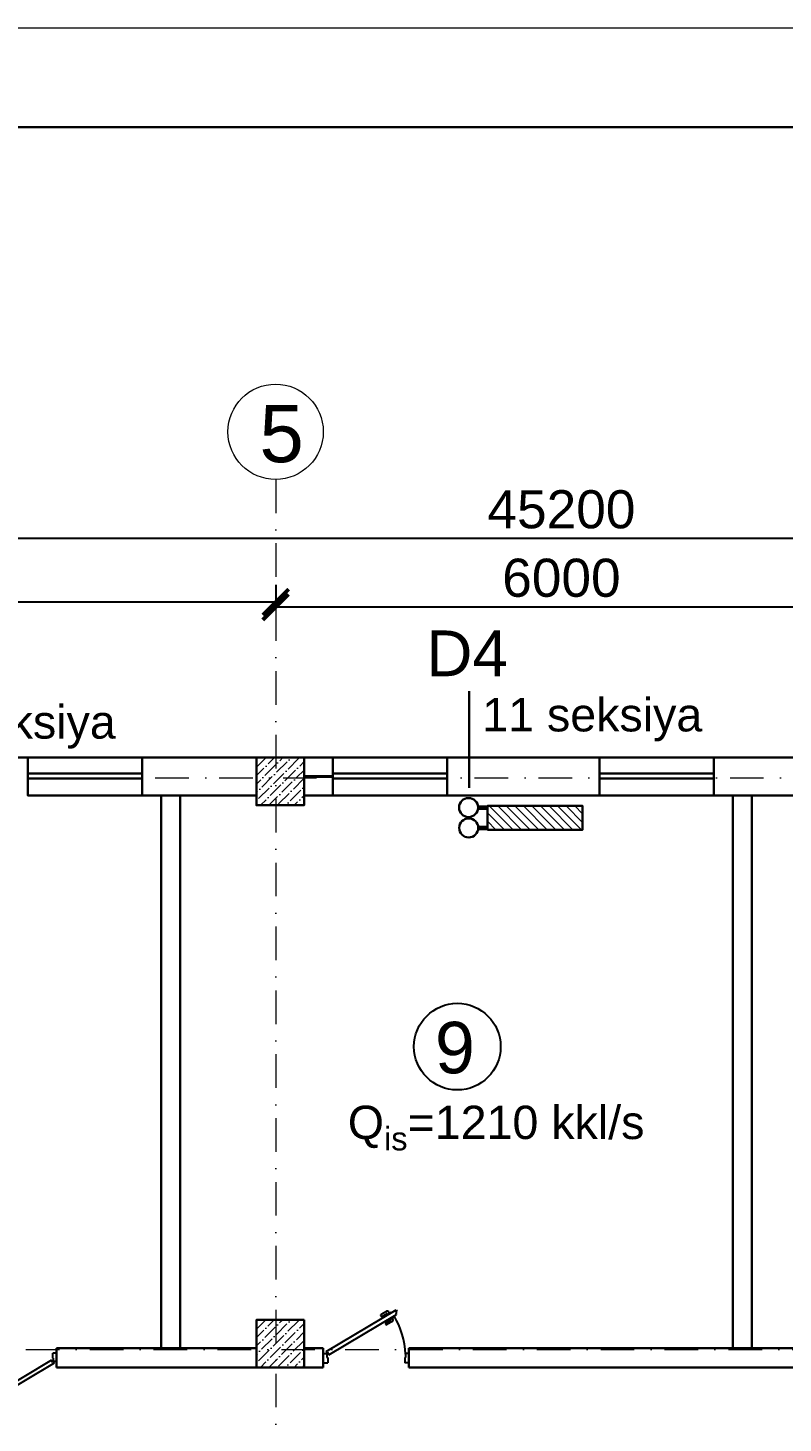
# Model space of a CAD drawing. Header units: millimetres. Extents: x 895788 to 1136524, y -21936 to 400945.
# Drawn here: x 941339 to 949267, y 244699 to 259343 of the extents above; entities that cross this region are included whole.
import ezdxf

# ---------------------------------------------------------------- set-up
doc = ezdxf.new("R2010")
doc.units = ezdxf.units.MM
doc.linetypes.add('Штрихпунктирная', pattern=[670.277762, 352.777767, -176.388884, 0, -141.111112])
for name, color, linetype, lineweight in [('ДВЕРИ', 7, 'Continuous', 5), ('невидимка_Ном._пера__41', 7, 'Continuous', 25), ('оси_Ном._пера__1', 7, 'Continuous', 15), ('перегородка_Ном._пера__7', 7, 'Continuous', 60), ('перегородка_Ном._пера__7_Ном._пера__7', 7, 'Continuous', 60)]:
    doc.layers.add(name, color=color, linetype=linetype, lineweight=lineweight)
doc.styles.get("Standard").update_dxf_attribs({"font": 'arial.ttf', "height": 400})
doc.styles.add('СГЕНЕРИР_СТИЛЬ_1', font='arial.ttf')
doc.dimstyles.new('razmeri a-g', dxfattribs={"dimtxt": 400, "dimasz": 270, "dimexe": 1.25, "dimexo": 0.625, "dimgap": 100, "dimtad": 1, "dimdec": 0, "dimtxsty": 'Standard', "dimblk": 'ARCHTICK', "dimcen": 2.5, "dimadec": 0, "dimazin": 0, "dimtfac": 1, "dimtdec": 0, "dimtmove": 0, "dimatfit": 3, "dimfxl": 1, "dimarcsym": 0})
pattern_1 = [(135, (1323984.405, 43100.94), (44.901281, 44.901281), [])]

# ---------------------------------------------------------------- blocks, each defined once
blk = doc.blocks.new('qapi 700')
at = {"layer": 'ДВЕРИ', "color": 251, "lineweight": 25, "true_color": 0x636466}
for p, q in [((1281620, 90086), (1281659, 90086)), ((1281659, 90034), (1281659, 90086)), ((1282420, 90086), (1282380, 90086)), ((1282380, 90034), (1282380, 90085)), ((1281620, 89997), (1281651, 89997)), ((1281651, 89997), (1281651, 90034)), ((1281651, 90034), (1281659, 90034)), ((1282368, 90010), (1281735, 89633)), ((1282395, 89980), (1281741, 89591)), ((1282382, 89987), (1282368, 90010)), ((1282388, 90034), (1282380, 90034)), ((1282388, 89991), (1282382, 89987)), ((1282388, 89997), (1282388, 90034)), ((1282420, 89997), (1282388, 89997)), ((1282420, 89997), (1282388, 89997)), ((1282395, 89980), (1282388, 89991)), ((1281812, 89685), (1281762, 89656)), ((1281776, 89665), (1281770, 89676)), ((1281775, 89698), (1281826, 89728)), ((1281792, 89676), (1281793, 89674)), ((1281835, 89712), (1281794, 89687)), ((1281814, 89681), (1281812, 89685)), ((1281836, 89725), (1281838, 89722)), ((1281733, 89605), (1281747, 89613)), ((1281741, 89591), (1281733, 89605)), ((1281747, 89613), (1281735, 89633)), ((1281762, 89656), (1281765, 89651)), ((1281785, 89617), (1281787, 89613)), ((1281787, 89613), (1281837, 89642)), ((1281802, 89622), (1281809, 89609)), ((1281820, 89629), (1281818, 89631)), ((1281872, 89650), (1281831, 89626)), ((1281831, 89604), (1281881, 89634)), ((1281837, 89642), (1281835, 89646)), ((1281884, 89645), (1281883, 89647))]:
    blk.add_line(p, q, dxfattribs=at)
for centre, radius, start, end in [((1282471, 90052), 821, 183.4077, 209.5706), ((1281783, 89684), 15.9, 120.7133, 210.7133), ((1281798, 89680), 7.94, 120.7133, 210.7133), ((1281830, 89721), 7.94, 30.7133, 120.7133), ((1281831, 89718), 7.94, 300.7133, 30.7133), ((1281823, 89617), 15.9, 210.7133, 300.7133), ((1281827, 89633), 7.94, 210.7133, 300.7133), ((1281876, 89643), 7.94, 30.7133, 120.7133), ((1281877, 89641), 7.94, 300.7133, 30.7133)]:
    blk.add_arc(centre, radius, start, end, dxfattribs=at)
blk = doc.blocks.new('DSA')
at = {"layer": 'ДВЕРИ', "color": 251, "lineweight": 25, "true_color": 0x636466}
for p, q in [((153780, 788017), (153820, 788017)), ((153812, 787928), (153812, 787965)), ((153812, 787965), (153820, 787965)), ((153820, 787965), (153820, 788016)), ((155388, 788017), (155348, 788017)), ((155348, 787965), (155348, 788016)), ((155356, 787965), (155348, 787965)), ((155356, 787928), (155356, 787965)), ((153780, 787928), (153812, 787928)), ((153780, 787928), (153812, 787928)), ((153804, 787910), (153811, 787922)), ((153804, 787910), (154462, 787520)), ((153811, 787922), (153818, 787918)), ((153818, 787918), (153832, 787941)), ((153832, 787941), (154468, 787562)), ((155336, 787941), (154700, 787562)), ((155364, 787910), (154706, 787520)), ((155350, 787918), (155336, 787941)), ((155357, 787922), (155350, 787918)), ((155388, 787928), (155356, 787928)), ((155388, 787928), (155356, 787928)), ((155364, 787910), (155357, 787922)), ((154318, 787574), (154320, 787576)), ((154372, 787532), (154321, 787563)), ((154331, 787579), (154372, 787555)), ((154366, 787654), (154365, 787652)), ((154365, 787571), (154368, 787575)), ((154415, 787542), (154365, 787571)), ((154367, 787641), (154409, 787616)), ((154428, 787627), (154377, 787657)), ((154383, 787557), (154384, 787560)), ((154388, 787610), (154391, 787615)), ((154391, 787615), (154441, 787585)), ((154401, 787550), (154394, 787538)), ((154411, 787605), (154410, 787603)), ((154418, 787546), (154415, 787542)), ((154426, 787594), (154433, 787605)), ((154441, 787585), (154438, 787580)), ((154456, 787542), (154468, 787562)), ((154470, 787534), (154456, 787542)), ((154462, 787520), (154470, 787534)), ((154698, 787534), (154712, 787542)), ((154706, 787520), (154698, 787534)), ((154712, 787542), (154700, 787562)), ((154777, 787615), (154727, 787585)), ((154727, 787585), (154730, 787580)), ((154742, 787594), (154735, 787605)), ((154740, 787627), (154791, 787657)), ((154750, 787546), (154753, 787542)), ((154753, 787542), (154803, 787571)), ((154757, 787605), (154758, 787603)), ((154801, 787641), (154760, 787616)), ((154767, 787550), (154775, 787538)), ((154780, 787610), (154777, 787615)), ((154785, 787557), (154784, 787560)), ((154837, 787579), (154796, 787555)), ((154797, 787532), (154847, 787563)), ((154803, 787571), (154800, 787575)), ((154802, 787654), (154804, 787652)), ((154850, 787574), (154848, 787576))]:
    blk.add_line(p, q, dxfattribs=at)
for centre, radius, start, end in [((154002, 787952), 583, 319.7101, 357.5846), ((155160, 787950), 576, 182.1815, 220.5237), ((154325, 787569), 7.98, 149.2867, 239.2867), ((154327, 787572), 7.98, 59.2867, 149.2867), ((154371, 787648), 7.98, 149.2867, 239.2867), ((154373, 787650), 7.98, 59.2867, 149.2867), ((154376, 787561), 7.98, 239.2867, 329.2867), ((154380, 787546), 16, 239.2867, 329.2867), ((154404, 787609), 7.98, 329.2867, 59.2867), ((154420, 787613), 16, 329.2867, 59.2867), ((154748, 787613), 16, 120.7133, 210.7133), ((154764, 787609), 7.98, 120.7133, 210.7133), ((154788, 787546), 16, 210.7133, 300.7133), ((154792, 787561), 7.98, 210.7133, 300.7133), ((154795, 787650), 7.98, 30.7133, 120.7133), ((154797, 787648), 7.98, 300.7133, 30.7133), ((154842, 787572), 7.98, 30.7133, 120.7133), ((154843, 787569), 7.98, 300.7133, 30.7133)]:
    blk.add_arc(centre, radius, start, end, dxfattribs=at)
blk = doc.blocks.new('_ArchTick')
at = {"color": 0, "linetype": 'ByBlock', "const_width": 0.15}
blk.add_lwpolyline([(-0.5, -0.5), (0.5, 0.5)], dxfattribs=at)
blk = doc.blocks.new('*D92')
at = {"color": 0, "lineweight": -2, "transparency": 16777216}
for p, q in [((924340, 253985), (924340, 253985)), ((969540, 253984), (924340, 253984)), ((969540, 253985), (969540, 253985))]:
    blk.add_line(p, q, dxfattribs=at)
at = {"layer": 'Defpoints', "color": 0, "transparency": 16777216}
for p in [(924340, 253984), (924340, 253984), (969540, 253984)]:
    blk.add_point(p, dxfattribs=at)
at = {"color": 0, "lineweight": -2, "transparency": 16777216, "xscale": 270, "yscale": 270, "zscale": 270, "rotation": 180}
blk.add_blockref('_ArchTick', (924340, 253984), dxfattribs=at)
at = {"color": 0, "lineweight": -2, "transparency": 16777216, "xscale": 270, "yscale": 270, "zscale": 270}
blk.add_blockref('_ArchTick', (969540, 253984), dxfattribs=at)
at = {"color": 0, "transparency": 16777216, "insert": (946940, 254288), "char_height": 400, "attachment_point": 5}
blk.add_mtext('45200', dxfattribs=at)
blk = doc.blocks.new('*D91')
at = {"color": 0, "lineweight": -2, "transparency": 16777216}
for p, q in [((943940, 253265), (943940, 253266)), ((949940, 253264), (943940, 253264)), ((949940, 253265), (949940, 253266))]:
    blk.add_line(p, q, dxfattribs=at)
at = {"layer": 'Defpoints', "color": 0, "transparency": 16777216}
for p in [(943940, 253264), (943940, 253264), (949940, 253264)]:
    blk.add_point(p, dxfattribs=at)
at = {"color": 0, "lineweight": -2, "transparency": 16777216, "xscale": 270, "yscale": 270, "zscale": 270, "rotation": 180}
blk.add_blockref('_ArchTick', (943940, 253264), dxfattribs=at)
at = {"color": 0, "lineweight": -2, "transparency": 16777216, "xscale": 270, "yscale": 270, "zscale": 270}
blk.add_blockref('_ArchTick', (949940, 253264), dxfattribs=at)
at = {"color": 0, "transparency": 16777216, "insert": (946940, 253569), "char_height": 400, "attachment_point": 5}
blk.add_mtext('6000', dxfattribs=at)
blk = doc.blocks.new('*D93')
at = {"color": 0, "lineweight": -2, "transparency": 16777216}
for p, q in [((943941, 253499), (943941, 253316)), ((931940, 253318), (931940, 253318)), ((943941, 253317), (931940, 253317))]:
    blk.add_line(p, q, dxfattribs=at)
at = {"layer": 'Defpoints', "color": 0, "transparency": 16777216}
for p in [(943941, 253500), (931940, 253317), (931940, 253317)]:
    blk.add_point(p, dxfattribs=at)
at = {"color": 0, "lineweight": -2, "transparency": 16777216, "xscale": 270, "yscale": 270, "zscale": 270, "rotation": 180}
blk.add_blockref('_ArchTick', (931940, 253317), dxfattribs=at)
at = {"color": 0, "lineweight": -2, "transparency": 16777216, "xscale": 270, "yscale": 270, "zscale": 270}
blk.add_blockref('_ArchTick', (943941, 253317), dxfattribs=at)
at = {"color": 0, "transparency": 16777216, "insert": (937940, 253621), "char_height": 400, "attachment_point": 5}
blk.add_mtext('12001', dxfattribs=at)

msp = doc.modelspace()

# ---------------------------------------------------------------- hatches: boundary and pattern name
at = {"lineweight": 9}
h = msp.add_hatch(dxfattribs=at)
h.set_pattern_fill('ANSI36', color=256, scale=500)
h.set_pattern_definition([(45, (-778496.52, 2708084.84), (33.1456304, 121.533978), [156.25, -31.25, 0, -31.25])])
h.paths.add_polyline_path([(943738.113, 251684.761), (943738.113, 251184.761), (944238.113, 251184.761), (944238.113, 251684.761)])
at = {"linetype": 'ByBlock', "lineweight": 20, "ltscale": 1.1}
h = msp.add_hatch(dxfattribs=at)
h.set_pattern_fill('ANSI31', scale=20, angle=540, style=0)
h.set_pattern_definition(pattern_1)
h.paths.add_polyline_path([(946162.76, 250926.743), (946162.76, 251176.743), (947162.76, 251176.743), (947162.76, 250926.743)])
h = msp.add_hatch(dxfattribs=at)
h.set_pattern_fill('ANSI31', scale=20, angle=540, style=0)
h.set_pattern_definition(pattern_1)
h.paths.add_polyline_path([(946162.76, 250926.743), (946162.76, 251176.743), (947162.76, 251176.743), (947162.76, 250926.743)])
at = {"lineweight": 9}
h = msp.add_hatch(dxfattribs=at)
h.set_pattern_fill('ANSI36', color=256, scale=500)
h.set_pattern_definition([(45, (-778498.083, 2702184.836), (33.1456304, 121.533978), [156.25, -31.25, 0, -31.25])])
h.paths.add_polyline_path([(943739.678, 245784.755), (943739.678, 245284.755), (944239.678, 245284.755), (944239.678, 245784.755)])

# ---------------------------------------------------------------- linework, layer by layer
at = {"lineweight": 30}
msp.add_line((945970.468, 251366.622), (945970.468, 252383.218), dxfattribs=at)
at = {"color": 1, "lineweight": 60}
msp.add_line((946065.324, 251160.099), (946162.76, 251160.099), dxfattribs=at)
at = {"color": 5, "lineweight": 60}
msp.add_line((946066.583, 250946.312), (946162.76, 250946.312), dxfattribs=at)
at = {"color": 0, "lineweight": 30}
msp.add_line((943739.678, 245484.755), (941640.113, 245484.755), dxfattribs=at)
at = {"lineweight": 30}
msp.add_lwpolyline([(915197.589, 258300.013), (997580.916, 258300.013), (997580.916, 198441.748), (915197.589, 198441.748)], close=True, dxfattribs=at)
at = {"color": 0, "lineweight": 30}
for points in [[(926239.873, 251684.761), (967639.873, 251684.761)], [(943738.113, 251284.761), (942539.392, 251284.761)], [(944539.392, 251284.761), (944238.113, 251284.761)], [(947339.392, 251284.761), (945739.392, 251284.761)], [(949689.697, 251284.761), (948539.392, 251284.761)], [(941640.113, 245484.755), (941640.113, 245284.755)], [(944239.678, 245484.755), (944439.685, 245484.755)], [(944439.685, 245484.755), (944439.685, 245284.755)], [(945339.685, 245484.755), (949739.678, 245484.755)], [(945339.685, 245484.755), (945339.685, 245284.755)], [(944439.685, 245284.755), (941640.113, 245284.755)], [(951639.681, 245284.755), (945339.685, 245284.755)]]:
    msp.add_lwpolyline(points, dxfattribs=at)
for points in [[(942539.51, 251684.761), (941339.51, 251684.761), (941339.51, 251284.761), (942539.51, 251284.761)], [(945739.392, 251684.761), (944539.392, 251684.761), (944539.392, 251284.761), (945739.392, 251284.761)], [(948539.392, 251684.761), (947339.392, 251684.761), (947339.392, 251284.761), (948539.392, 251284.761)], [(942938.113, 245484.755), (942738.113, 245484.755), (942738.113, 251284.761), (942938.113, 251284.761)], [(948939.873, 245484.755), (948739.873, 245484.755), (948739.873, 251284.761), (948939.873, 251284.761)]]:
    msp.add_lwpolyline(points, close=True, dxfattribs=at)
at = {"color": 3, "lineweight": 30}
for points in [[(944238.113, 251684.761), (943738.113, 251684.761), (943738.113, 251184.761), (944238.113, 251184.761)], [(944239.678, 245784.755), (943739.678, 245784.755), (943739.678, 245284.755), (944239.678, 245284.755)]]:
    msp.add_lwpolyline(points, close=True, dxfattribs=at)
at = {"color": 146, "lineweight": 30, "true_color": 0x105689}
for points in [[(941339.51, 251515.898), (941339.51, 251465.898), (942539.51, 251465.898), (942539.51, 251515.898)], [(944539.392, 251515.898), (944539.392, 251465.898), (945739.392, 251465.898), (945739.392, 251515.898)], [(947339.392, 251515.898), (947339.392, 251465.898), (948539.392, 251465.898), (948539.392, 251515.898)]]:
    msp.add_lwpolyline(points, close=True, dxfattribs=at)
at = {"lineweight": 40}
msp.add_lwpolyline([(944238.113, 251484.761), (944539.392, 251484.761)], dxfattribs=at)
at = {"color": 1, "linetype": 'ByBlock', "lineweight": 30, "ltscale": 1.1}
msp.add_lwpolyline([(946162.76, 250926.743), (946162.76, 251176.743), (947162.76, 251176.743), (947162.76, 250926.743), (946162.76, 250926.743)], dxfattribs=at)
msp.add_lwpolyline([(946162.76, 250926.743), (946162.76, 251176.743), (947162.76, 251176.743), (947162.76, 250926.743), (946162.76, 250926.743)], dxfattribs=at)
at = {"color": 7, "linetype": 'Continuous', "lineweight": 30, "ltscale": 50}
for centre in [(945965.324, 251160.099), (945966.583, 250946.312)]:
    msp.add_circle(centre, 100, dxfattribs=at)
at = {"color": 0, "lineweight": 25}
msp.add_circle((945847.208, 248650.454), 454.873, dxfattribs=at)
at = {"layer": 'невидимка_Ном._пера__41', "linetype": 'Continuous', "lineweight": 20}
msp.add_line((911026.281, 259342.84), (998623.743, 259342.84), dxfattribs=at)
at = {"layer": 'оси_Ном._пера__1', "linetype": 'Штрихпунктирная'}
for p, q in [((919883.776, 251470.253), (969437.802, 251470.253)), ((919866.48, 245470.247), (969437.802, 245470.247))]:
    msp.add_line(p, q, dxfattribs=at)
at = {"layer": 'оси_Ном._пера__1', "linetype": 'Штрихпунктирная', "flags": 128}
msp.add_lwpolyline([(943940.919, 254603.557), (943940.919, 214167.912), (943940.919, 212575.726)], dxfattribs=at)
at = {"layer": 'оси_Ном._пера__1', "linetype": 'Continuous'}
msp.add_circle((943939.873, 255103.557), 500, dxfattribs=at)

# ---------------------------------------------------------------- block references
at = {"lineweight": 15, "xscale": 1.121843277023546, "yscale": 1.121843277023546, "zscale": 1.121843277023546, "rotation": 180}
msp.add_blockref('qapi 700', (2383116.02, 346393.602), dxfattribs=at)
at = {"color": 1, "lineweight": 60}
msp.add_blockref('DSA', (786252.092, -542582.65), dxfattribs=at)

# ---------------------------------------------------------------- texts
at = {"insert": (946378.589, 253018.48), "char_height": 480, "attachment_point": 3}
msp.add_mtext_dynamic_manual_height_columns('{\\fArial|b0|i0|c238|p34;D4}', width=1030.0719, gutter_width=2000, heights=[0], dxfattribs=at)
at = {"color": 1, "lineweight": 0, "char_height": 350, "attachment_point": 3}
for s, insert in [('\\A1;{\\fArial|b0|i0|c238|p34;\\C256;11 seksiya}', (948418.574, 252309.218)), ('\\A1;{\\fArial|b0|i0|c238|p34;\\C256;12 seksiya}', (942261.752, 252233.552)), ('\\A1;{\\fArial|b0|i0|c238|p34;\\C256;Q\\H0.7x;\\S^ is;\\H1.4286x;=1210 kkl/s}', (947811.552, 248030.816))]:
    msp.add_mtext_dynamic_manual_height_columns(s, width=10701.33594, gutter_width=12.5, heights=[0], dxfattribs=dict(at, insert=insert))
at = {"layer": 'перегородка_Ном._пера__7', "linetype": 'Continuous', "insert": (946031.542, 248910.697), "char_height": 540, "attachment_point": 3, "style": 'СГЕНЕРИР_СТИЛЬ_1'}
msp.add_mtext('{\\fArial|b0|i0|c238|p38;9}', dxfattribs=at)
at = {"layer": 'перегородка_Ном._пера__7_Ном._пера__7', "linetype": 'Continuous', "insert": (943769.635, 255384.458), "char_height": 600, "attachment_point": 1, "style": 'СГЕНЕРИР_СТИЛЬ_1'}
msp.add_mtext('5', dxfattribs=at)

# ---------------------------------------------------------------- dimensions: what is measured, and where the dimension line sits
for base, p1, p2, picture, middle in [((924339.873, 253984.224), (969540.244, 253984.224), (924339.873, 253984.224), '*D92', (946940.059, 254288.453)), ((931939.873, 253317.013), (943940.919, 253499.684), (931939.873, 253317.013), '*D93', (937940.396, 253621.242)), ((943939.873, 253264.453), (949939.912, 253264.453), (943939.873, 253264.453), '*D91', (946939.893, 253568.682))]:
    dim = msp.add_linear_dim(base=base, p1=p1, p2=p2, angle=180, dimstyle='razmeri a-g')
    dim.commit()
    dim.dimension.update_dxf_attribs({"geometry": picture, "text_midpoint": middle})

doc.saveas('drawing.dxf')
